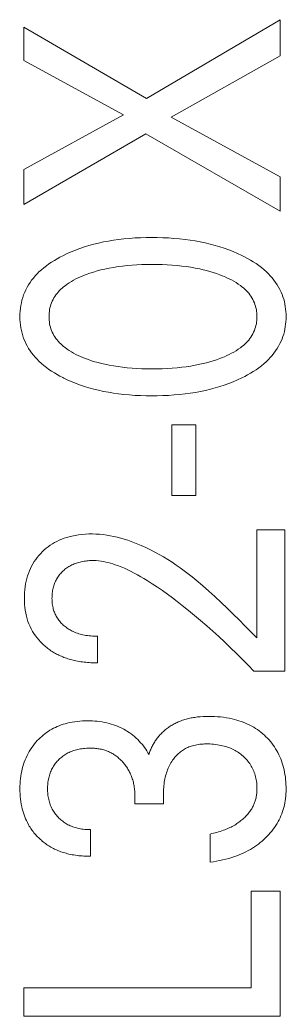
# Model space of a CAD drawing. Header units: millimetres. Extents: x 0 to 420, y 0 to 297.
# Drawn here: x 179.24 to 180.9, y 145.29 to 151.5 of the extents above; entities that cross this region are included whole.
import ezdxf

# ---------------------------------------------------------------- set-up
doc = ezdxf.new("R2010")
doc.units = ezdxf.units.MM
doc.layers.add('eProC - L2', color=41, linetype='Continuous', lineweight=20)

msp = doc.modelspace()

# ---------------------------------------------------------------- linework, layer by layer
at = {"layer": 'eProC - L2', "linetype": 'Continuous'}
for p, q in [((179.2639, 151.2451), (179.2639, 151.4538)), ((179.2639, 151.4538), (180.0304, 151.0074)), ((180.0304, 151.0074), (180.8639, 151.4982)), ((180.8639, 151.4982), (180.8639, 151.2741)), ((180.8639, 151.2741), (180.1824, 150.8922)), ((179.8853, 150.9067), (179.2639, 151.2451)), ((179.2639, 150.5666), (179.8853, 150.9067)), ((180.1824, 150.8922), (180.8639, 150.5194)), ((180.0259, 150.7888), (179.2639, 150.3479)), ((180.8639, 150.3053), (180.0259, 150.7888)), ((179.2639, 150.3479), (179.2639, 150.5666)), ((180.8639, 150.5194), (180.8639, 150.3053)), ((180.1869, 148.5336), (180.1869, 148.9745)), ((180.1869, 148.9745), (180.3377, 148.9745)), ((180.3377, 148.9745), (180.3377, 148.5336)), ((180.3377, 148.5336), (180.1869, 148.5336)), ((180.7169, 147.6465), (180.7169, 148.3205)), ((180.7169, 148.3205), (180.8915, 148.3205)), ((180.8915, 148.3205), (180.8915, 147.4378)), ((179.7236, 147.6564), (179.7236, 147.4904)), ((180.8915, 147.4378), (180.6999, 147.4378)), ((179.9567, 146.6113), (179.9567, 146.6685)), ((180.1359, 146.6812), (180.1359, 146.6113)), ((180.1359, 146.6113), (179.9567, 146.6113)), ((179.68, 146.4508), (179.68, 146.2848)), ((180.4273, 146.2485), (180.4273, 146.4236)), ((180.6825, 145.4638), (180.6825, 146.068)), ((180.6825, 146.068), (180.8639, 146.068)), ((180.8639, 146.068), (180.8639, 145.2887)), ((179.2639, 145.2887), (179.2639, 145.4638)), ((179.2639, 145.4638), (180.6825, 145.4638)), ((180.8639, 145.2887), (179.2639, 145.2887))]:
    msp.add_line(p, q, dxfattribs=at)
for points in [[(180.6235, 150.0304), (180.5968, 150.0428), (180.5697, 150.0543), (180.5422, 150.065), (180.5145, 150.0749), (180.4864, 150.0841), (180.4582, 150.0924), (180.4274, 150.1006), (180.3963, 150.108), (180.3651, 150.1145), (180.3338, 150.1203), (180.3023, 150.1253), (180.2707, 150.1296), (180.2359, 150.1335), (180.201, 150.1367), (180.1661, 150.1391), (180.1311, 150.1407), (180.0961, 150.1417), (180.0611, 150.142), (180.0265, 150.1417), (179.992, 150.1407), (179.9575, 150.139), (179.9231, 150.1366), (179.8887, 150.1334), (179.8544, 150.1294), (179.8233, 150.125), (179.7923, 150.1199), (179.7614, 150.1141), (179.7307, 150.1074), (179.7002, 150.0999), (179.67, 150.0916), (179.6422, 150.0831), (179.6147, 150.0739), (179.5875, 150.0638), (179.5605, 150.0529), (179.5339, 150.0412), (179.5077, 150.0286), (179.4898, 150.0194), (179.4722, 150.0098), (179.4548, 149.9996), (179.4378, 149.989), (179.4211, 149.9778), (179.4049, 149.9661), (179.3891, 149.9537), (179.3738, 149.9407), (179.359, 149.9271), (179.3468, 149.9148), (179.335, 149.902), (179.3238, 149.8888), (179.3132, 149.8751), (179.3031, 149.861), (179.2937, 149.8464), (179.285, 149.8314), (179.277, 149.8161), (179.2698, 149.8004), (179.2634, 149.7844), (179.2578, 149.7681), (179.253, 149.7515), (179.249, 149.7347), (179.2458, 149.7177), (179.2432, 149.7005), (179.2415, 149.6832), (179.2404, 149.6659), (179.2401, 149.6485), (179.2404, 149.6312), (179.2415, 149.6139), (179.2433, 149.5966), (179.2458, 149.5795), (179.249, 149.5626), (179.2531, 149.5458), (179.2579, 149.5293), (179.2634, 149.513), (179.2698, 149.497), (179.277, 149.4813), (179.285, 149.466), (179.2937, 149.451), (179.3031, 149.4365), (179.3132, 149.4224), (179.3238, 149.4087), (179.335, 149.3954), (179.3468, 149.3826), (179.359, 149.3703), (179.3738, 149.3566), (179.3891, 149.3436), (179.4049, 149.3312), (179.4212, 149.3194), (179.4379, 149.3081), (179.4549, 149.2975), (179.4723, 149.2873), (179.4899, 149.2776), (179.5077, 149.2684), (179.5146, 149.265)], [(179.5146, 149.265), (179.5397, 149.2531), (179.5652, 149.2421), (179.591, 149.2318), (179.6171, 149.2223), (179.6434, 149.2135), (179.67, 149.2054), (179.7003, 149.1971), (179.7308, 149.1896), (179.7615, 149.1829), (179.7923, 149.1771), (179.8233, 149.172), (179.8544, 149.1676), (179.8887, 149.1636), (179.9231, 149.1604), (179.9575, 149.158), (179.992, 149.1563), (180.0265, 149.1554), (180.0611, 149.155), (180.0962, 149.1553), (180.1313, 149.1563), (180.1663, 149.1579), (180.2014, 149.1603), (180.2363, 149.1635), (180.2712, 149.1674), (180.3028, 149.1717), (180.3343, 149.1767), (180.3657, 149.1825), (180.3969, 149.189), (180.4279, 149.1964), (180.4587, 149.2046), (180.4868, 149.2129), (180.5148, 149.222), (180.5424, 149.2319), (180.5698, 149.2426), (180.5968, 149.2542), (180.6235, 149.2666), (180.6419, 149.2758), (180.6601, 149.2855), (180.678, 149.2956), (180.6956, 149.3063), (180.7128, 149.3175), (180.7297, 149.3294), (180.746, 149.3418), (180.7619, 149.3549), (180.7772, 149.3687), (180.7898, 149.381), (180.8019, 149.3938), (180.8135, 149.4071), (180.8245, 149.4208), (180.8349, 149.435), (180.8446, 149.4497), (180.8537, 149.4647), (180.862, 149.4802), (180.8694, 149.496), (180.8754, 149.5104), (180.8807, 149.5251), (180.8853, 149.54), (180.8893, 149.5551), (180.8927, 149.5704), (180.8954, 149.5859), (180.8975, 149.6014), (180.899, 149.6171), (180.8999, 149.6328), (180.9002, 149.6485), (180.8999, 149.6643), (180.899, 149.68), (180.8975, 149.6957), (180.8954, 149.7113), (180.8927, 149.7268), (180.8893, 149.7421), (180.8853, 149.7573), (180.8807, 149.7722), (180.8754, 149.787), (180.8694, 149.8014), (180.862, 149.8173), (180.8537, 149.8327), (180.8447, 149.8478), (180.8349, 149.8624), (180.8245, 149.8766), (180.8135, 149.8904), (180.8019, 149.9036), (180.7898, 149.9164), (180.7772, 149.9287), (180.7619, 149.9425), (180.746, 149.9555), (180.7296, 149.968), (180.7127, 149.9798), (180.6955, 149.991), (180.6779, 150.0016), (180.66, 150.0117), (180.6418, 150.0213), (180.6235, 150.0304)], [(179.6526, 149.9109), (179.6755, 149.9191), (179.6988, 149.9265), (179.7222, 149.9334), (179.7458, 149.9396), (179.7695, 149.9451), (179.797, 149.9509), (179.8247, 149.9559), (179.8524, 149.9602), (179.8803, 149.9639), (179.9082, 149.9669), (179.9392, 149.9696), (179.9702, 149.9717), (180.0012, 149.9731), (180.0323, 149.9739), (180.0633, 149.9742), (180.0948, 149.9739), (180.1263, 149.9731), (180.1578, 149.9717), (180.1893, 149.9697), (180.2207, 149.967), (180.2491, 149.964), (180.2774, 149.9604), (180.3056, 149.9561), (180.3337, 149.9512), (180.3617, 149.9456), (180.3828, 149.9408), (180.4037, 149.9356), (180.4246, 149.9299), (180.4453, 149.9237), (180.4659, 149.917), (180.4863, 149.9098), (180.5015, 149.904), (180.5165, 149.8979), (180.5314, 149.8914), (180.5461, 149.8845), (180.5605, 149.8771), (180.5747, 149.8693), (180.5886, 149.8609), (180.6022, 149.852), (180.6154, 149.8424), (180.6247, 149.8352), (180.6337, 149.8276), (180.6425, 149.8197), (180.651, 149.8115), (180.6591, 149.8029), (180.6668, 149.7941), (180.674, 149.7849), (180.6808, 149.7754), (180.6872, 149.7655), (180.6929, 149.7554), (180.6978, 149.7455), (180.7022, 149.7354), (180.7061, 149.725), (180.7094, 149.7144), (180.7123, 149.7037), (180.7146, 149.6928), (180.7164, 149.6819), (180.7177, 149.6708), (180.7185, 149.6597), (180.7187, 149.6485), (180.7185, 149.6374), (180.7177, 149.6262), (180.7164, 149.6152), (180.7146, 149.6042), (180.7123, 149.5933), (180.7094, 149.5826), (180.7061, 149.572), (180.7022, 149.5617), (180.6978, 149.5515), (180.6929, 149.5417), (180.6872, 149.5315), (180.6809, 149.5217), (180.674, 149.5121), (180.6668, 149.5029), (180.6591, 149.4941), (180.651, 149.4855), (180.6425, 149.4773), (180.6338, 149.4694), (180.6247, 149.4618), (180.6154, 149.4546), (180.6022, 149.445), (180.5886, 149.4361), (180.5747, 149.4277), (180.5605, 149.4199), (180.546, 149.4125), (180.5313, 149.4056), (180.5164, 149.3991), (180.5014, 149.393), (180.4863, 149.3872)], [(180.4863, 149.3872), (180.4659, 149.38), (180.4454, 149.3734), (180.4246, 149.3672), (180.4038, 149.3615), (180.3828, 149.3562), (180.3617, 149.3515), (180.3337, 149.3458), (180.3056, 149.3409), (180.2774, 149.3366), (180.2491, 149.333), (180.2207, 149.33), (180.1893, 149.3273), (180.1578, 149.3253), (180.1263, 149.3239), (180.0948, 149.3231), (180.0633, 149.3228), (180.0323, 149.3231), (180.0012, 149.3239), (179.9702, 149.3254), (179.9392, 149.3274), (179.9082, 149.3301), (179.8803, 149.3331), (179.8524, 149.3368), (179.8246, 149.3411), (179.797, 149.3461), (179.7695, 149.3519), (179.7488, 149.3567), (179.7282, 149.362), (179.7077, 149.3678), (179.6874, 149.3741), (179.6672, 149.3808), (179.6472, 149.3882), (179.6324, 149.3939), (179.6178, 149.4001), (179.6033, 149.4066), (179.589, 149.4135), (179.575, 149.4209), (179.5612, 149.4287), (179.5477, 149.437), (179.5346, 149.4459), (179.5218, 149.4554), (179.5128, 149.4626), (179.5039, 149.4702), (179.4954, 149.4781), (179.4872, 149.4863), (179.4794, 149.4949), (179.4719, 149.5037), (179.4648, 149.5129), (179.4582, 149.5223), (179.4521, 149.5321), (179.4466, 149.5422), (179.4418, 149.552), (179.4375, 149.5621), (179.4338, 149.5724), (179.4305, 149.583), (179.4277, 149.5936), (179.4255, 149.6044), (179.4237, 149.6154), (179.4225, 149.6264), (179.4218, 149.6374), (179.4215, 149.6485), (179.4218, 149.6596), (179.4225, 149.6706), (179.4237, 149.6817), (179.4255, 149.6926), (179.4277, 149.7034), (179.4305, 149.7141), (179.4338, 149.7246), (179.4375, 149.7349), (179.4418, 149.745), (179.4466, 149.7548), (179.4521, 149.7649), (179.4582, 149.7747), (179.4648, 149.7841), (179.4719, 149.7933), (179.4793, 149.8021), (179.4872, 149.8107), (179.4954, 149.8189), (179.5039, 149.8268), (179.5127, 149.8344), (179.5218, 149.8416), (179.5346, 149.8511), (179.5478, 149.86), (179.5613, 149.8683), (179.575, 149.8762), (179.5891, 149.8835), (179.6034, 149.8904), (179.6178, 149.897), (179.6324, 149.9031), (179.6472, 149.9089), (179.6526, 149.9109)], [(180.7169, 147.6465), (180.6801, 147.6835), (180.6434, 147.7206), (180.6066, 147.7577), (180.5696, 147.7946), (180.5324, 147.8312), (180.4948, 147.8674), (180.4568, 147.9032), (180.4182, 147.9383), (180.3789, 147.9727), (180.3389, 148.0063), (180.3147, 148.0259), (180.2902, 148.0451), (180.2653, 148.0639), (180.2401, 148.0822), (180.2146, 148.1001), (180.1888, 148.1175), (180.1626, 148.1344), (180.136, 148.1507), (180.109, 148.1663), (180.0817, 148.1813), (180.0539, 148.1957), (180.0258, 148.2093), (179.9972, 148.2222), (179.9764, 148.231), (179.9553, 148.2394), (179.9341, 148.2473), (179.9127, 148.2547), (179.8911, 148.2615), (179.8694, 148.2678), (179.8475, 148.2735), (179.8255, 148.2786), (179.8034, 148.283), (179.7812, 148.2867), (179.759, 148.2898), (179.7366, 148.292), (179.7142, 148.2935), (179.6918, 148.2942), (179.6703, 148.294), (179.6487, 148.2931), (179.6272, 148.2913), (179.6058, 148.2886), (179.5845, 148.2851), (179.5633, 148.2807), (179.5473, 148.2767), (179.5315, 148.2721), (179.5159, 148.267), (179.5005, 148.2612), (179.4853, 148.2548), (179.4705, 148.2478), (179.456, 148.2401), (179.4425, 148.2322), (179.4293, 148.2236), (179.4166, 148.2145), (179.4042, 148.2048), (179.3923, 148.1945), (179.3808, 148.1838), (179.3698, 148.1726), (179.3589, 148.1605), (179.3485, 148.148), (179.3387, 148.1349), (179.3295, 148.1215), (179.321, 148.1077), (179.3131, 148.0935), (179.3057, 148.0786), (179.299, 148.0634), (179.293, 148.0479), (179.2877, 148.0321), (179.2831, 148.0162), (179.2791, 148.0001), (179.2754, 147.9823), (179.2725, 147.9645), (179.2704, 147.9465), (179.2689, 147.9285), (179.268, 147.9104), (179.2677, 147.8923), (179.2681, 147.8737), (179.2691, 147.8552), (179.2708, 147.8367), (179.2733, 147.8183), (179.2765, 147.8), (179.2806, 147.7819), (179.2851, 147.7654), (179.2904, 147.749), (179.2965, 147.7329), (179.3033, 147.7171), (179.3108, 147.7017), (179.3191, 147.6867), (179.3278, 147.6727), (179.3372, 147.6591), (179.3471, 147.6459), (179.3577, 147.6333), (179.3688, 147.6211)], [(179.7236, 147.6564), (179.7133, 147.6565), (179.7031, 147.6568), (179.6929, 147.6574), (179.6827, 147.6581), (179.6725, 147.6591), (179.6623, 147.6604), (179.6521, 147.6619), (179.6421, 147.6636), (179.6332, 147.6655), (179.6243, 147.6675), (179.6155, 147.6698), (179.6068, 147.6724), (179.5982, 147.6752), (179.5896, 147.6783), (179.5812, 147.6816), (179.5729, 147.6853), (179.5661, 147.6885), (179.5595, 147.6919), (179.5529, 147.6955), (179.5464, 147.6994), (179.5401, 147.7034), (179.5339, 147.7076), (179.5278, 147.712), (179.5219, 147.7165), (179.5161, 147.7213), (179.5107, 147.726), (179.5055, 147.7308), (179.5004, 147.7359), (179.4956, 147.741), (179.4908, 147.7463), (179.4863, 147.7518), (179.482, 147.7574), (179.4778, 147.7632), (179.4739, 147.7691), (179.4702, 147.775), (179.4667, 147.7811), (179.4635, 147.7872), (179.4605, 147.7935), (179.4576, 147.7999), (179.455, 147.8063), (179.4526, 147.8129), (179.4505, 147.8195), (179.4485, 147.8261), (179.4465, 147.8342), (179.4447, 147.8424), (179.4433, 147.8506), (179.4421, 147.8589), (179.4412, 147.8672), (179.4406, 147.8756), (179.4402, 147.8839), (179.4401, 147.8923), (179.4402, 147.9004), (179.4405, 147.9086), (179.441, 147.9167), (179.4417, 147.9248), (179.4427, 147.9329), (179.444, 147.9409), (179.4455, 147.9489), (179.4473, 147.9568), (179.4491, 147.9641), (179.4512, 147.9712), (179.4536, 147.9783), (179.4561, 147.9854), (179.4589, 147.9923), (179.462, 147.9991), (179.4653, 148.0059), (179.4688, 148.0124), (179.4725, 148.0188), (179.4765, 148.0251), (179.4807, 148.0311), (179.4851, 148.0371), (179.4897, 148.0429), (179.4945, 148.0485), (179.4995, 148.0539), (179.5047, 148.0592), (179.51, 148.0642), (179.5154, 148.0691), (179.521, 148.0737), (179.5267, 148.0782), (179.5325, 148.0824), (179.5385, 148.0865), (179.5447, 148.0904), (179.5509, 148.0941), (179.5573, 148.0975), (179.5642, 148.101), (179.5712, 148.1042), (179.5783, 148.1071), (179.5855, 148.1099), (179.5928, 148.1124), (179.6002, 148.1147), (179.6076, 148.1168), (179.6151, 148.1188), (179.6227, 148.1205), (179.6312, 148.1223), (179.6399, 148.1238), (179.6485, 148.1251), (179.6572, 148.1262), (179.6659, 148.127), (179.6747, 148.1277), (179.6834, 148.1281), (179.6922, 148.1282), (179.7009, 148.1282)], [(179.7009, 148.1282), (179.716, 148.1275), (179.7311, 148.1262), (179.7462, 148.1243), (179.7612, 148.1218), (179.7761, 148.1188), (179.791, 148.1153), (179.8057, 148.1114), (179.8204, 148.107), (179.8349, 148.1022), (179.8493, 148.0971), (179.8708, 148.0888), (179.8919, 148.0799), (179.9128, 148.0704), (179.9334, 148.0604), (179.9537, 148.0499), (179.9739, 148.039), (179.9938, 148.0276), (180.0135, 148.0159), (180.033, 148.004), (180.0654, 147.9834), (180.0974, 147.9622), (180.129, 147.9405), (180.1602, 147.9182), (180.1911, 147.8955), (180.2217, 147.8723), (180.252, 147.8488), (180.2909, 147.8177), (180.3294, 147.7862), (180.3674, 147.7542), (180.4051, 147.7217), (180.443, 147.6881), (180.4805, 147.6541), (180.5177, 147.6196), (180.5544, 147.5847), (180.5914, 147.5486), (180.628, 147.5121), (180.6642, 147.4752), (180.6999, 147.4378)], [(179.3688, 147.6211), (179.376, 147.6137), (179.3834, 147.6065), (179.3893, 147.6011), (179.3953, 147.5958), (179.4015, 147.5906), (179.4077, 147.5855), (179.4141, 147.5805), (179.4206, 147.5757), (179.4272, 147.571), (179.4338, 147.5664), (179.4406, 147.562), (179.4474, 147.5577), (179.4543, 147.5536), (179.4614, 147.5496), (179.4685, 147.5457), (179.4756, 147.542), (179.4833, 147.5383), (179.4911, 147.5346), (179.499, 147.5312), (179.5069, 147.5279), (179.5149, 147.5248), (179.5229, 147.5218), (179.531, 147.519), (179.5392, 147.5163), (179.5474, 147.5138), (179.5556, 147.5114), (179.5639, 147.5092), (179.5723, 147.5071), (179.5806, 147.5052), (179.589, 147.5033), (179.5992, 147.5013), (179.6095, 147.4995), (179.6198, 147.4978), (179.6301, 147.4963), (179.6404, 147.495), (179.6508, 147.4939), (179.6612, 147.4929), (179.6716, 147.4921), (179.682, 147.4915), (179.6924, 147.491), (179.7028, 147.4907), (179.7132, 147.4905), (179.7236, 147.4904)], [(180.0452, 146.9189), (180.0389, 146.9301), (180.0323, 146.9411), (180.0253, 146.9518), (180.0178, 146.9625), (180.01, 146.9729), (180.0018, 146.983), (179.9932, 146.993), (179.9842, 147.0028), (179.9749, 147.0123), (179.965, 147.0217), (179.9547, 147.0308), (179.9442, 147.0395), (179.9333, 147.0479), (179.9222, 147.0558), (179.9108, 147.0634), (179.8991, 147.0706), (179.8872, 147.0773), (179.8748, 147.0837), (179.8622, 147.0897), (179.8493, 147.0952), (179.8363, 147.1003), (179.8232, 147.105), (179.8098, 147.1092), (179.7964, 147.113), (179.7829, 147.1163), (179.768, 147.1195), (179.753, 147.1222), (179.7379, 147.1245), (179.7228, 147.1263), (179.7076, 147.1276), (179.6924, 147.1286), (179.6772, 147.1291), (179.6619, 147.1293), (179.6458, 147.1291), (179.6297, 147.1285), (179.6137, 147.1274), (179.5976, 147.1259), (179.5817, 147.1238), (179.5658, 147.1213), (179.5501, 147.1182), (179.5344, 147.1145), (179.5219, 147.1111), (179.5095, 147.1074), (179.4972, 147.1032), (179.4851, 147.0987), (179.4731, 147.0938), (179.4613, 147.0885), (179.4496, 147.0827), (179.4382, 147.0766), (179.427, 147.0701), (179.4163, 147.0632), (179.4058, 147.056), (179.3955, 147.0484), (179.3855, 147.0405), (179.3758, 147.0322), (179.3664, 147.0236), (179.3572, 147.0147), (179.3484, 147.0055), (179.3399, 146.996), (179.3306, 146.985), (179.3218, 146.9736), (179.3135, 146.962), (179.3055, 146.9501), (179.298, 146.9378), (179.291, 146.9254), (179.2844, 146.9126), (179.2782, 146.8994), (179.2725, 146.886), (179.2673, 146.8723), (179.2625, 146.8585), (179.2583, 146.8445), (179.2545, 146.8304), (179.2512, 146.8162), (179.2481, 146.8007), (179.2456, 146.7852), (179.2436, 146.7695), (179.242, 146.7538), (179.2409, 146.7381), (179.2403, 146.7224), (179.2401, 146.7066), (179.2403, 146.6903), (179.2409, 146.674), (179.242, 146.6577), (179.2436, 146.6415), (179.2458, 146.6254), (179.2484, 146.6093), (179.2517, 146.5933), (179.2547, 146.5806), (179.258, 146.568), (179.2618, 146.5555), (179.2659, 146.5432), (179.2704, 146.5309), (179.2754, 146.5189), (179.2807, 146.507), (179.2864, 146.4953), (179.2945, 146.4805)], [(180.3305, 147.1508), (180.3227, 147.1496), (180.315, 147.1483), (180.3073, 147.1469), (180.2996, 147.1453), (180.2919, 147.1436), (180.2843, 147.1417), (180.2767, 147.1397), (180.2691, 147.1376), (180.2616, 147.1353), (180.2542, 147.1328), (180.2468, 147.1301), (180.2402, 147.1276), (180.2337, 147.125), (180.2272, 147.1222), (180.2208, 147.1193), (180.2144, 147.1163), (180.2081, 147.1132), (180.2019, 147.1099), (180.1957, 147.1065), (180.1896, 147.1029), (180.1836, 147.0993), (180.1776, 147.0955), (180.1717, 147.0916), (180.1659, 147.0875), (180.1602, 147.0834), (180.1546, 147.0791), (180.1491, 147.0747), (180.1436, 147.0702), (180.1383, 147.0655), (180.133, 147.0608), (180.1278, 147.0559), (180.1228, 147.0509), (180.1181, 147.0461), (180.1135, 147.0411), (180.109, 147.0361), (180.1046, 147.0309), (180.1003, 147.0257), (180.0961, 147.0204), (180.092, 147.015), (180.0881, 147.0095), (180.0843, 147.0039), (180.0806, 146.9982), (180.077, 146.9925), (180.0736, 146.9867), (180.0702, 146.9808), (180.0671, 146.9749), (180.064, 146.9689), (180.0611, 146.9628), (180.0584, 146.9567), (180.0558, 146.9505), (180.0534, 146.9443), (180.0511, 146.938), (180.0489, 146.9317), (180.047, 146.9253), (180.0452, 146.9189)], [(180.4273, 146.2485), (180.4469, 146.2511), (180.4664, 146.2542), (180.4858, 146.2578), (180.5052, 146.2619), (180.5244, 146.2665), (180.5435, 146.2717), (180.5624, 146.2774), (180.5774, 146.2824), (180.5922, 146.2877), (180.6069, 146.2934), (180.6214, 146.2995), (180.6357, 146.306), (180.6499, 146.3129), (180.6638, 146.3202), (180.6775, 146.3279), (180.6903, 146.3356), (180.7029, 146.3437), (180.7152, 146.3522), (180.7272, 146.3611), (180.739, 146.3703), (180.7505, 146.3798), (180.7617, 146.3897), (180.7726, 146.4), (180.7827, 146.4101), (180.7924, 146.4204), (180.8019, 146.4311), (180.8109, 146.4421), (180.8197, 146.4533), (180.828, 146.4649), (180.836, 146.4767), (180.8435, 146.4888), (180.8503, 146.5007), (180.8567, 146.5128), (180.8627, 146.5251), (180.8683, 146.5377), (180.8734, 146.5504), (180.8781, 146.5633), (180.8823, 146.5763), (180.886, 146.5895), (180.8894, 146.6033), (180.8922, 146.6172), (180.8946, 146.6312), (180.8966, 146.6453), (180.8981, 146.6594), (180.8992, 146.6736), (180.8999, 146.6878), (180.9002, 146.7021), (180.9001, 146.7175), (180.8996, 146.7329), (180.8987, 146.7483), (180.8973, 146.7637), (180.8955, 146.779), (180.8932, 146.7943), (180.8905, 146.8094), (180.8873, 146.8245), (180.884, 146.8383), (180.8802, 146.8519), (180.876, 146.8655), (180.8714, 146.8789), (180.8664, 146.8921), (180.861, 146.9051), (180.8551, 146.918), (180.8488, 146.9307), (180.8421, 146.9428), (180.8351, 146.9547), (180.8276, 146.9664), (180.8198, 146.9778), (180.8115, 146.9889), (180.8029, 146.9997), (180.7939, 147.0103), (180.7845, 147.0205), (180.7748, 147.0303), (180.7648, 147.0398), (180.7544, 147.049), (180.7437, 147.0578), (180.7328, 147.0662), (180.7215, 147.0743), (180.71, 147.082), (180.6982, 147.0892), (180.6862, 147.0961), (180.6734, 147.1028), (180.6602, 147.1092), (180.6469, 147.115), (180.6334, 147.1205), (180.6198, 147.1255), (180.6059, 147.1301), (180.592, 147.1342), (180.5779, 147.138), (180.5638, 147.1414), (180.5457, 147.1452), (180.5275, 147.1484), (180.5092, 147.151), (180.4909, 147.1531), (180.4725, 147.1547), (180.454, 147.1557), (180.4356, 147.1564), (180.4171, 147.1565), (180.3997, 147.1563), (180.3823, 147.1557), (180.365, 147.1546), (180.3477, 147.153), (180.3305, 147.1508)], [(180.1359, 146.6812), (180.136, 146.692), (180.1364, 146.7029), (180.137, 146.7138), (180.1379, 146.7246), (180.139, 146.7354), (180.1405, 146.7462), (180.1422, 146.7569), (180.1441, 146.7667), (180.1462, 146.7765), (180.1486, 146.7863), (180.1513, 146.7959), (180.1543, 146.8055), (180.1575, 146.815), (180.1611, 146.8243), (180.1648, 146.8332), (180.1687, 146.8419), (180.1729, 146.8505), (180.1774, 146.859), (180.1822, 146.8673), (180.1872, 146.8755), (180.1926, 146.8835), (180.1972, 146.8899), (180.202, 146.8961), (180.2069, 146.9023), (180.2121, 146.9082), (180.2175, 146.914), (180.223, 146.9196), (180.2287, 146.925), (180.2347, 146.9302), (180.2407, 146.9352), (180.247, 146.9399), (180.2534, 146.9444), (180.2599, 146.9486), (180.2666, 146.9526), (180.2734, 146.9564), (180.2803, 146.9599), (180.2874, 146.9631), (180.2945, 146.9662), (180.3018, 146.969), (180.3092, 146.9715), (180.3166, 146.9738), (180.3257, 146.9763), (180.335, 146.9784), (180.3443, 146.9802), (180.3537, 146.9817), (180.3632, 146.9829), (180.3727, 146.9838), (180.3822, 146.9845), (180.3917, 146.9849), (180.4012, 146.9851), (180.4131, 146.9851), (180.4249, 146.9848), (180.4367, 146.9841), (180.4484, 146.9832), (180.4602, 146.9819), (180.4719, 146.9803), (180.4835, 146.9783), (180.4951, 146.976), (180.5042, 146.974), (180.5132, 146.9717), (180.5222, 146.9692), (180.5311, 146.9664), (180.5399, 146.9634), (180.5486, 146.9602), (180.5572, 146.9567), (180.5657, 146.9529), (180.5741, 146.9488), (180.5818, 146.9447), (180.5894, 146.9404), (180.5969, 146.9358), (180.6042, 146.931), (180.6113, 146.9259), (180.6183, 146.9206), (180.6251, 146.9151), (180.6318, 146.9094), (180.6382, 146.9034), (180.6447, 146.8971), (180.6509, 146.8906), (180.6569, 146.8839), (180.6626, 146.877), (180.6681, 146.8699), (180.6733, 146.8626), (180.6783, 146.8551), (180.683, 146.8474), (180.6873, 146.8396), (180.6914, 146.8316), (180.6952, 146.8234), (180.6987, 146.8151), (180.7019, 146.8067), (180.7048, 146.7982), (180.7074, 146.7896), (180.7098, 146.7809), (180.712, 146.7714), (180.7139, 146.7619), (180.7155, 146.7523), (180.7168, 146.7426), (180.7177, 146.733), (180.7184, 146.7233), (180.7187, 146.7136), (180.7187, 146.7039)], [(179.68, 146.4508), (179.6711, 146.4508), (179.6622, 146.4511), (179.6532, 146.4516), (179.6443, 146.4523), (179.6354, 146.4532), (179.6265, 146.4544), (179.6177, 146.4558), (179.6089, 146.4575), (179.6002, 146.4594), (179.5924, 146.4614), (179.5846, 146.4636), (179.5769, 146.466), (179.5693, 146.4687), (179.5618, 146.4715), (179.5544, 146.4746), (179.5471, 146.478), (179.5399, 146.4816), (179.5329, 146.4854), (179.5262, 146.4894), (179.5197, 146.4936), (179.5133, 146.498), (179.507, 146.5027), (179.5009, 146.5075), (179.495, 146.5126), (179.4892, 146.5178), (179.4836, 146.5232), (179.4782, 146.5288), (179.4729, 146.5346), (179.4678, 146.5405), (179.4629, 146.5466), (179.4582, 146.5529), (179.4538, 146.5593), (179.4495, 146.5659), (179.4455, 146.5726), (179.4417, 146.5794), (179.4381, 146.5864), (179.4347, 146.5935), (179.4316, 146.6007), (179.4288, 146.608), (179.4262, 146.6154), (179.4238, 146.6229), (179.4216, 146.6304), (179.4197, 146.6381), (179.418, 146.6463), (179.4165, 146.6545), (179.4152, 146.6628), (179.4142, 146.6712), (179.4134, 146.6796), (179.4129, 146.688), (179.4125, 146.6964), (179.4124, 146.7048), (179.4125, 146.7134), (179.4128, 146.722), (179.4134, 146.7305), (179.4141, 146.7391), (179.4152, 146.7476), (179.4164, 146.7561), (179.4179, 146.7645), (179.4197, 146.7729), (179.4216, 146.7806), (179.4238, 146.7882), (179.4261, 146.7958), (179.4288, 146.8033), (179.4316, 146.8107), (179.4347, 146.818), (179.4381, 146.8251), (179.4417, 146.8322), (179.4455, 146.839), (179.4495, 146.8457), (179.4537, 146.8522), (179.4582, 146.8586), (179.4629, 146.8648), (179.4678, 146.8709), (179.4729, 146.8768), (179.4782, 146.8826), (179.4836, 146.8881), (179.4892, 146.8934), (179.4949, 146.8985), (179.5008, 146.9034), (179.5069, 146.9082), (179.5131, 146.9127), (179.5195, 146.917), (179.526, 146.9211), (179.5326, 146.9249), (179.5398, 146.9287), (179.547, 146.9323), (179.5544, 146.9355), (179.5619, 146.9386), (179.5695, 146.9414), (179.5772, 146.9439), (179.585, 146.9463), (179.5928, 146.9484), (179.6007, 146.9503), (179.6096, 146.9522), (179.6186, 146.9539), (179.6277, 146.9553), (179.6367, 146.9565), (179.6458, 146.9574), (179.6549, 146.9581), (179.6641, 146.9585), (179.6732, 146.9588), (179.6823, 146.9588)], [(179.6823, 146.9588), (179.6897, 146.9586), (179.6971, 146.9584), (179.7045, 146.9579), (179.7119, 146.9573), (179.7192, 146.9566), (179.7266, 146.9556), (179.7339, 146.9545), (179.7412, 146.9532), (179.7485, 146.9517), (179.7557, 146.9499), (179.7628, 146.948), (179.7689, 146.9462), (179.775, 146.9442), (179.781, 146.942), (179.787, 146.9397), (179.7929, 146.9372), (179.7987, 146.9346), (179.8044, 146.9318), (179.8101, 146.9288), (179.8157, 146.9258), (179.8212, 146.9225), (179.8267, 146.9192), (179.832, 146.9156), (179.8374, 146.9119), (179.8427, 146.9079), (179.8479, 146.9038), (179.853, 146.8996), (179.858, 146.8953), (179.8629, 146.8908), (179.8676, 146.8862), (179.8723, 146.8815), (179.8768, 146.8767), (179.8813, 146.8718), (179.8856, 146.8668), (179.8898, 146.8617), (179.8941, 146.8563), (179.8983, 146.8507), (179.9024, 146.8451), (179.9063, 146.8393), (179.9101, 146.8335), (179.9138, 146.8276), (179.9173, 146.8216), (179.9207, 146.8155), (179.9239, 146.8094), (179.927, 146.8032), (179.9302, 146.7963), (179.9332, 146.7893), (179.9361, 146.7823), (179.9387, 146.7752), (179.9412, 146.768), (179.9435, 146.7608), (179.9456, 146.7535), (179.9476, 146.7461), (179.9493, 146.7387), (179.9509, 146.731), (179.9523, 146.7233), (179.9535, 146.7155), (179.9545, 146.7077), (179.9553, 146.6999), (179.9559, 146.6921), (179.9564, 146.6842), (179.9566, 146.6763), (179.9567, 146.6685)], [(180.7187, 146.7039), (180.7186, 146.6971), (180.7183, 146.6903), (180.7178, 146.6835), (180.7172, 146.6767), (180.7164, 146.6699), (180.7154, 146.6632), (180.7143, 146.6564), (180.7129, 146.6498), (180.7114, 146.6431), (180.7097, 146.6365), (180.708, 146.6307), (180.7061, 146.625), (180.704, 146.6193), (180.7018, 146.6137), (180.6995, 146.6081), (180.697, 146.6026), (180.6944, 146.5971), (180.6916, 146.5917), (180.6887, 146.5864), (180.6856, 146.5812), (180.6825, 146.5761), (180.6786, 146.5702), (180.6745, 146.5644), (180.6704, 146.5588), (180.666, 146.5532), (180.6615, 146.5478), (180.6569, 146.5425), (180.6521, 146.5373), (180.6472, 146.5322), (180.6422, 146.5273), (180.6371, 146.5224), (180.6312, 146.5171), (180.6251, 146.5119), (180.6189, 146.5068), (180.6126, 146.5019), (180.6062, 146.4971), (180.5997, 146.4925), (180.5931, 146.4881), (180.5863, 146.4838), (180.5795, 146.4796), (180.5721, 146.4753), (180.5645, 146.4711), (180.5569, 146.4672), (180.5492, 146.4634), (180.5414, 146.4597), (180.5336, 146.4562), (180.5256, 146.4529), (180.5176, 146.4497), (180.5096, 146.4466), (180.4995, 146.4431), (180.4894, 146.4397), (180.4791, 146.4365), (180.4689, 146.4336), (180.4585, 146.4308), (180.4482, 146.4282), (180.4378, 146.4258), (180.4273, 146.4236)], [(179.2945, 146.4805), (179.2988, 146.4733), (179.3032, 146.4661), (179.3078, 146.459), (179.3126, 146.4521), (179.3175, 146.4452), (179.3226, 146.4385), (179.3278, 146.4319), (179.3332, 146.4253), (179.3387, 146.4189), (179.3444, 146.4127), (179.35, 146.4067), (179.3558, 146.4009), (179.3616, 146.3952), (179.3676, 146.3896), (179.3737, 146.3842), (179.3799, 146.3789), (179.3863, 146.3737), (179.3927, 146.3687), (179.3993, 146.3638), (179.406, 146.359), (179.4127, 146.3544), (179.4196, 146.35), (179.4265, 146.3457), (179.4336, 146.3416), (179.4411, 146.3375), (179.4487, 146.3335), (179.4564, 146.3297), (179.4642, 146.3261), (179.472, 146.3227), (179.4799, 146.3194), (179.4879, 146.3163), (179.496, 146.3133), (179.5041, 146.3106), (179.5123, 146.3079), (179.5205, 146.3055), (179.5288, 146.3032), (179.5371, 146.301), (179.5455, 146.299), (179.5557, 146.2967), (179.5659, 146.2947), (179.5762, 146.2928), (179.5865, 146.2912), (179.5968, 146.2898), (179.6072, 146.2885), (179.6176, 146.2874), (179.628, 146.2866), (179.6384, 146.2859), (179.6488, 146.2853), (179.6592, 146.285), (179.6696, 146.2848), (179.68, 146.2848)]]:
    msp.add_lwpolyline(points, dxfattribs=at)

doc.saveas('drawing.dxf')
